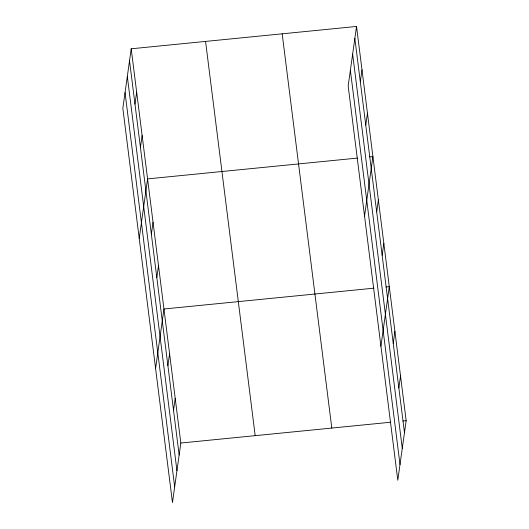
<?xml version="1.0" encoding="UTF-8"?>
<svg xmlns="http://www.w3.org/2000/svg" width="529" height="529" viewBox="0 0 529 529"><rect width="100%" height="100%" fill="white"/><g stroke="black" fill="none" stroke-linecap="round" stroke-linejoin="round"><path stroke-width="0.79" d="M131.205 48.787L122.84 108.306L172.467 502.55L180.832 443.031L131.205 48.787L356.533 26.45L406.16 420.694L397.795 480.213L348.168 85.969L356.533 26.45M134.981 104.12L136.661 92.152M140.443 147.485L142.122 135.523M139.213 238.407L147.578 178.888L357.551 158.072M151.36 234.221L153.04 222.253M156.815 277.586L158.502 265.624M155.592 368.508L163.957 308.989L373.93 288.173M167.905 365.638L169.584 353.67M173.525 410.319L175.211 398.35M360.309 81.783L361.988 69.815M365.77 125.148L367.45 113.186M364.547 216.07L372.912 156.551L369.678 156.868M376.688 211.884L378.367 199.916M382.15 255.249L383.829 243.287M380.92 346.171L389.284 286.652L386.058 286.969M393.232 343.301L394.912 331.333M398.853 387.982L400.539 376.013M180.832 443.031L390.805 422.215M402.926 421.018L406.16 420.694M354.847 38.419L404.48 432.662M352.645 54.11L402.271 448.354M350.37 70.278L400.003 464.522M282.175 33.823L331.802 428.067M205.563 41.414L255.19 435.658M129.519 60.756L179.152 455M127.317 76.447L176.944 470.691M125.042 92.615L174.676 486.859"/></g></svg>
